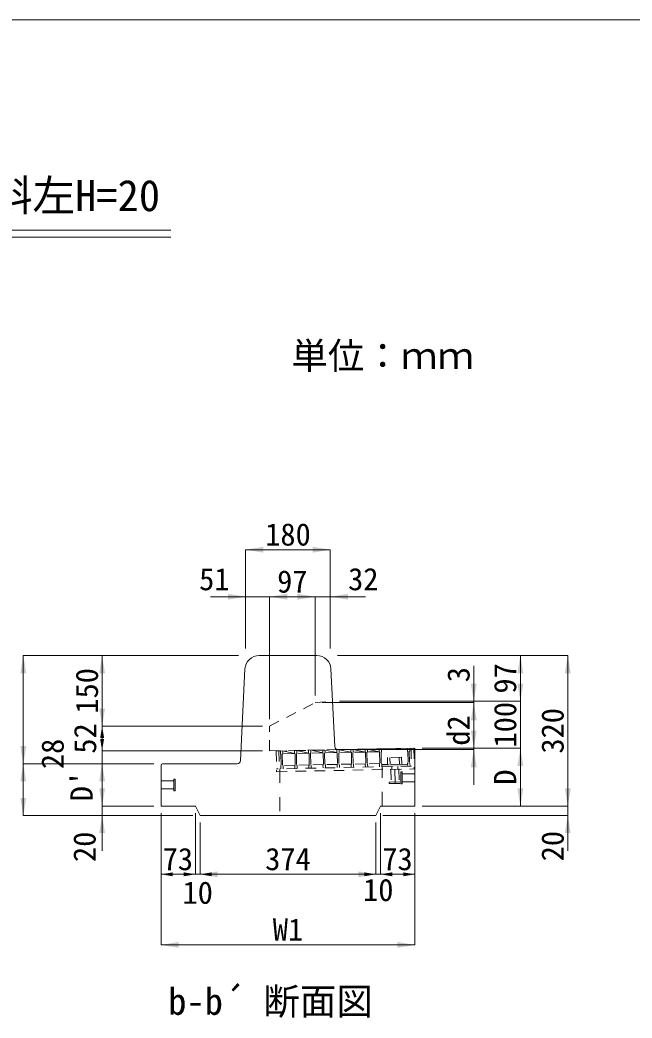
# Model space of a CAD drawing. Units: millimetres at full size; some dimension numbers follow another scale. Extents: x -36174 to -11409, y 24892 to 47415.
# Drawn here: x -19132 to -17830, y 36512 to 38633 of the extents above; entities that cross this region are included whole.
import ezdxf
from ezdxf.enums import TextEntityAlignment as Align

# ---------------------------------------------------------------- set-up
doc = ezdxf.new("R2010")
doc.units = ezdxf.units.MM
doc.header["$LTSCALE"] = 30
doc.linetypes.add('USER1', pattern=[1.35, 0.75, -0.6])
doc.linetypes.add('USER2', pattern=[2, 1, -1])
for name, color, linetype, lineweight in [('0_2', 7, 'Continuous', 13), ('側溝・本体', 7, 'Continuous', 9), ('寸法線', 7, 'Continuous', 9), ('本体', 2, 'Continuous', 20), ('枠', 5, 'Continuous', 5), ('補助線', 8, 'Continuous', 9), ('ｲﾝｻｰﾄ', 3, 'USER1', 9), ('ｸﾞﾚｰﾁﾝｸﾞ', 7, 'USER1', 5)]:
    doc.layers.add(name, color=color, linetype=linetype, lineweight=lineweight)
doc.layers.add('ﾊｯﾁﾝｸﾞ', color=8, linetype='Continuous')
doc.styles.add('ＭＳ ゴシック', font='')
doc.styles.get('ＭＳ ゴシック').set_extended_font_data('MS Gothic')

# ---------------------------------------------------------------- blocks, each defined once
blk = doc.blocks.new('filled_arrow')
at = {"color": 0, "linetype": 'Continuous', "lineweight": -2}
blk.add_solid([(7.5, 1.25), (0, 0), (7.5, -1.25)], dxfattribs=at)

msp = doc.modelspace()

# ---------------------------------------------------------------- hatches: boundary and pattern name
at = {"layer": 'ﾊｯﾁﾝｸﾞ'}
msp.add_hatch(color=256, dxfattribs=at).paths.add_polyline_path([(-18337.61, 37046.53), (-18362.31, 37046.03), (-18362.4, 37050.53), (-18337.7, 37051.03), (-18307.41, 37051.63), (-18307.32, 37047.13)])

# ---------------------------------------------------------------- linework, layer by layer
at = {"layer": '0_2', "lineweight": 20}
for p, q in [((-21377.56, 38186.8), (-18810.81, 38186.8)), ((-21377.56, 38171.8), (-18811.12, 38171.8))]:
    msp.add_line(p, q, dxfattribs=at)
at = {"layer": '側溝・本体', "linetype": 'USER1'}
for p, q in [((-18601, 37132.35), (-18504.12, 37182.35)), ((-18504.12, 37182.35), (-18466.96, 37185.35)), ((-18601, 37079.99), (-18601, 37132.35)), ((-18601, 37079.99), (-18455.04, 37082.57))]:
    msp.add_line(p, q, dxfattribs=at)
at = {"layer": '側溝・本体', "linetype": 'USER2'}
for p, q in [((-18361.82, 36962.45), (-18361.82, 37046.04)), ((-18578.9, 37041.7), (-18578.92, 36942.45))]:
    msp.add_line(p, q, dxfattribs=at)
at = {"layer": '寸法線', "lineweight": 13}
for p, q in [((-18651.82, 37507.45), (-18471.82, 37507.45)), ((-18651.82, 37297.45), (-18651.82, 37507.45)), ((-18471.82, 37297.45), (-18471.82, 37507.45)), ((-18726.82, 37407.45), (-18526, 37407.45)), ((-18651.82, 37297.45), (-18651.82, 37407.45)), ((-18601, 37147.35), (-18601, 37407.45)), ((-18601, 37407.45), (-18504.12, 37407.45)), ((-18601, 37147.35), (-18601, 37407.45)), ((-18579.12, 37407.45), (-18396.82, 37407.45)), ((-18504.12, 37197.35), (-18504.12, 37407.45)), ((-18504.12, 37197.35), (-18504.12, 37407.45)), ((-18471.82, 37297.45), (-18471.82, 37407.45)), ((-19124.65, 37052.45), (-19124.65, 37282.45)), ((-18666.82, 37282.45), (-19124.65, 37282.45)), ((-18957.06, 37132.35), (-18957.06, 37282.45)), ((-18666.82, 37282.45), (-18957.06, 37282.45)), ((-18456.82, 37282.45), (-18067.71, 37282.45)), ((-18456.82, 37282.45), (-17966.82, 37282.45)), ((-18067.71, 37185.35), (-18067.71, 37282.45)), ((-17966.82, 36962.45), (-17966.82, 37282.45)), ((-18166.82, 37107.35), (-18166.82, 37260.35)), ((-18067.71, 37010.45), (-18067.71, 37260.35)), ((-18957.06, 37079.99), (-18957.06, 37182.35)), ((-18489.12, 37182.35), (-18166.82, 37182.35)), ((-18451.96, 37185.35), (-18067.71, 37185.35)), ((-18451.96, 37185.35), (-18067.71, 37185.35)), ((-18451.96, 37185.35), (-18166.82, 37185.35)), ((-18166.82, 37007.45), (-18166.82, 37160.45)), ((-18616, 37132.35), (-18957.06, 37132.35)), ((-18616, 37132.35), (-18957.06, 37132.35)), ((-18957.06, 36977.45), (-18957.06, 37117.49)), ((-18276.82, 37085.45), (-18166.82, 37085.45)), ((-18276.82, 37085.45), (-18067.71, 37085.45)), ((-18276.82, 37085.45), (-18067.71, 37085.45)), ((-18067.71, 36962.45), (-18067.71, 37085.45)), ((-18616, 37079.99), (-18957.06, 37079.99)), ((-18616, 37079.99), (-18957.06, 37079.99)), ((-18446.82, 37082.45), (-18166.82, 37082.45)), ((-19124.65, 36942.45), (-19124.65, 37052.45)), ((-18846.82, 37052.45), (-19124.65, 37052.45)), ((-18846.82, 37052.45), (-19124.65, 37052.45)), ((-18957.06, 36962.45), (-18957.06, 37052.45)), ((-18846.82, 37052.45), (-18957.06, 37052.45)), ((-18846.82, 37052.45), (-18957.06, 37052.45)), ((-18957.06, 36867.45), (-18957.06, 37037.45)), ((-17966.82, 36867.45), (-17966.82, 37037.45)), ((-18846.82, 36962.45), (-18957.06, 36962.45)), ((-18846.82, 36962.45), (-18957.06, 36962.45)), ((-18276.82, 36962.45), (-17966.82, 36962.45)), ((-18276.82, 36962.45), (-18067.71, 36962.45)), ((-18276.82, 36962.45), (-17966.82, 36962.45)), ((-18763.82, 36942.45), (-19124.65, 36942.45)), ((-18763.82, 36942.45), (-18957.06, 36942.45)), ((-18831.82, 36947.45), (-18831.82, 36817.45)), ((-18831.82, 36947.45), (-18831.82, 36667.45)), ((-18758.82, 36947.45), (-18758.82, 36817.45)), ((-18758.82, 36947.45), (-18758.82, 36817.45)), ((-18364.82, 36947.45), (-18364.82, 36817.45)), ((-18364.82, 36947.45), (-18364.82, 36817.45)), ((-18359.82, 36942.45), (-17966.82, 36942.45)), ((-18291.82, 36947.45), (-18291.82, 36817.45)), ((-18291.82, 36947.45), (-18291.82, 36667.45)), ((-18748.82, 36927.45), (-18748.82, 36817.45)), ((-18748.82, 36927.45), (-18748.82, 36817.45)), ((-18374.82, 36927.45), (-18374.82, 36817.45)), ((-18374.82, 36927.45), (-18374.82, 36817.45)), ((-18831.82, 36817.45), (-18758.82, 36817.45)), ((-18808.82, 36817.45), (-18698.82, 36817.45)), ((-18748.82, 36817.45), (-18374.82, 36817.45)), ((-18424.82, 36817.45), (-18314.82, 36817.45)), ((-18364.82, 36817.45), (-18291.82, 36817.45)), ((-18831.82, 36667.45), (-18291.82, 36667.45))]:
    msp.add_line(p, q, dxfattribs=at)
at = {"layer": '本体'}
for p, q in [((-18623.28, 37282.45), (-18500.36, 37282.45)), ((-18662.98, 37059.1), (-18653.24, 37253.95)), ((-18462.16, 37089.22), (-18470.39, 37253.95)), ((-18455.04, 37082.57), (-18291.82, 37085.45)), ((-18291.82, 36962.45), (-18291.82, 37085.45)), ((-18831.82, 37049.45), (-18831.82, 36962.45)), ((-18669.98, 37052.45), (-18828.82, 37052.45)), ((-18758.82, 36962.45), (-18831.82, 36962.45)), ((-18758.82, 36962.45), (-18748.82, 36942.45)), ((-18364.82, 36962.45), (-18374.82, 36942.45)), ((-18364.82, 36962.45), (-18291.82, 36962.45)), ((-18748.82, 36942.45), (-18374.82, 36942.45))]:
    msp.add_line(p, q, dxfattribs=at)
for centre, radius, start, end in [((-18623.28, 37252.45), 30, 90, 177.13809), ((-18500.36, 37252.45), 30, 2.86255, 90), ((-18455.16, 37089.57), 7, 182.86442, 271.0139), ((-18828.82, 37049.45), 3, 90, 180), ((-18669.98, 37059.45), 7, 270, 357.13809)]:
    msp.add_arc(centre, radius, start, end, dxfattribs=at)
at = {"layer": '枠', "lineweight": 20}
msp.add_line((-22599.92, 38633.48), (-12599.92, 38633.48), dxfattribs=at)
at = {"layer": '補助線', "lineweight": 13}
for p, q in [((-18344.69, 37040.39), (-18324.7, 37040.79)), ((-18334.69, 37040.59), (-18334.09, 37010.59))]:
    msp.add_line(p, q, dxfattribs=at)
at = {"layer": 'ｲﾝｻｰﾄ'}
for p, q in [((-18343.19, 37040.42), (-18326.2, 37040.76)), ((-18343.19, 37040.42), (-18342.65, 37013.42)), ((-18326.2, 37040.76), (-18325.66, 37013.76)), ((-18831.82, 36998.95), (-18831.82, 37015.95)), ((-18346.65, 37013.34), (-18321.66, 37013.84)), ((-18346.65, 37013.34), (-18346.59, 37010.34)), ((-18346.59, 37010.34), (-18321.6, 37010.84)), ((-18321.66, 37013.84), (-18321.6, 37010.84))]:
    msp.add_line(p, q, dxfattribs=at)
at = {"layer": 'ｲﾝｻｰﾄ', "linetype": 'USER2'}
for p, q in [((-18321.82, 37009.95), (-18321.82, 37034.95)), ((-18318.82, 37034.95), (-18321.82, 37034.95)), ((-18318.82, 37009.95), (-18318.82, 37034.95)), ((-18291.82, 37030.95), (-18318.82, 37030.95)), ((-18831.82, 37015.95), (-18804.82, 37015.95)), ((-18804.82, 36994.95), (-18804.82, 37019.95)), ((-18804.82, 37019.95), (-18801.82, 37019.95)), ((-18801.82, 36994.95), (-18801.82, 37019.95)), ((-18318.82, 37009.95), (-18321.82, 37009.95)), ((-18291.82, 37013.95), (-18318.82, 37013.95)), ((-18831.82, 36998.95), (-18804.82, 36998.95)), ((-18804.82, 36994.95), (-18801.82, 36994.95))]:
    msp.add_line(p, q, dxfattribs=at)
at = {"layer": 'ｸﾞﾚｰﾁﾝｸﾞ'}
for p, q in [((-18587.02, 37079.55), (-18294.08, 37085.41)), ((-18308.08, 37085.13), (-18307.96, 37079.13)), ((-18303.08, 37085.23), (-18302.96, 37079.23)), ((-18300.08, 37085.29), (-18299.32, 37047.29)), ((-18294.08, 37085.41), (-18293.2, 37041.42)), ((-18587.02, 37079.55), (-18586.14, 37035.56)), ((-18581.02, 37079.67), (-18580.26, 37041.68)), ((-18578.02, 37079.73), (-18577.9, 37073.73)), ((-18577.9, 37073.73), (-18576.89, 37072.75)), ((-18576.89, 37072.75), (-18576.41, 37048.75)), ((-18572.91, 37073.83), (-18573.89, 37072.81)), ((-18573.89, 37072.81), (-18573.41, 37048.81)), ((-18573.03, 37079.83), (-18572.91, 37073.83)), ((-18547.91, 37074.33), (-18573.03, 37079.83)), ((-18547.91, 37074.33), (-18572.91, 37073.83)), ((-18548.03, 37080.33), (-18547.91, 37074.33)), ((-18547.91, 37074.33), (-18546.89, 37073.35)), ((-18546.89, 37073.35), (-18546.41, 37049.35)), ((-18542.91, 37074.43), (-18543.89, 37073.41)), ((-18543.89, 37073.41), (-18543.41, 37049.41)), ((-18517.92, 37074.93), (-18543.03, 37080.43)), ((-18543.03, 37080.43), (-18542.91, 37074.43)), ((-18517.92, 37074.93), (-18542.91, 37074.43)), ((-18517.92, 37074.93), (-18542.91, 37074.43)), ((-18518.04, 37080.93), (-18517.92, 37074.93)), ((-18517.92, 37074.93), (-18516.9, 37073.95)), ((-18516.9, 37073.95), (-18516.42, 37049.95)), ((-18512.92, 37075.03), (-18513.9, 37074.01)), ((-18513.9, 37074.01), (-18513.42, 37050.01)), ((-18513.04, 37081.03), (-18512.92, 37075.03)), ((-18487.92, 37075.53), (-18513.04, 37081.03)), ((-18487.92, 37075.53), (-18512.92, 37075.03)), ((-18488.04, 37081.53), (-18487.92, 37075.53)), ((-18487.92, 37075.53), (-18486.9, 37074.55)), ((-18486.9, 37074.55), (-18486.42, 37050.55)), ((-18482.92, 37075.63), (-18483.9, 37074.61)), ((-18483.9, 37074.61), (-18483.42, 37050.61)), ((-18483.04, 37081.63), (-18482.92, 37075.63)), ((-18457.93, 37076.13), (-18483.04, 37081.63)), ((-18457.93, 37076.13), (-18482.92, 37075.63)), ((-18457.93, 37076.13), (-18482.92, 37075.63)), ((-18458.05, 37082.13), (-18457.93, 37076.13)), ((-18457.93, 37076.13), (-18456.91, 37075.15)), ((-18456.91, 37075.15), (-18456.43, 37051.15)), ((-18452.93, 37076.23), (-18453.91, 37075.21)), ((-18453.91, 37075.21), (-18453.43, 37051.21)), ((-18427.93, 37076.73), (-18453.05, 37082.23)), ((-18453.05, 37082.23), (-18452.93, 37076.23)), ((-18427.93, 37076.73), (-18452.93, 37076.23)), ((-18428.05, 37082.73), (-18427.93, 37076.73)), ((-18427.93, 37076.73), (-18426.92, 37075.75)), ((-18426.92, 37075.75), (-18426.44, 37051.75)), ((-18422.94, 37076.83), (-18423.92, 37075.81)), ((-18423.92, 37075.81), (-18423.44, 37051.81)), ((-18397.94, 37077.33), (-18423.06, 37082.83)), ((-18423.06, 37082.83), (-18422.94, 37076.83)), ((-18397.94, 37077.33), (-18422.94, 37076.83)), ((-18398.06, 37083.33), (-18397.94, 37077.33)), ((-18397.94, 37077.33), (-18396.92, 37076.35)), ((-18396.92, 37076.35), (-18396.44, 37052.35)), ((-18392.94, 37077.43), (-18393.92, 37076.41)), ((-18393.92, 37076.41), (-18393.44, 37052.41)), ((-18367.95, 37077.93), (-18393.06, 37083.43)), ((-18393.06, 37083.43), (-18392.94, 37077.43)), ((-18367.95, 37077.93), (-18392.94, 37077.43)), ((-18368.07, 37083.93), (-18367.95, 37077.93)), ((-18367.95, 37077.93), (-18366.93, 37076.95)), ((-18366.93, 37076.95), (-18366.45, 37052.95)), ((-18362.95, 37078.03), (-18363.93, 37077.01)), ((-18363.93, 37077.01), (-18363.45, 37053.01)), ((-18363.07, 37084.03), (-18362.95, 37078.03)), ((-18320.21, 37066.38), (-18350.2, 37065.78)), ((-18320.21, 37066.38), (-18350.2, 37065.78)), ((-18350.2, 37065.78), (-18349.9, 37050.78)), ((-18350.2, 37065.78), (-18349.9, 37050.78)), ((-18345.2, 37065.88), (-18344.9, 37050.88)), ((-18345.2, 37065.88), (-18344.9, 37050.88)), ((-18325.21, 37066.28), (-18324.91, 37051.28)), ((-18325.21, 37066.28), (-18324.91, 37051.28)), ((-18320.21, 37066.38), (-18319.91, 37051.38)), ((-18320.21, 37066.38), (-18319.91, 37051.38)), ((-18307.96, 37079.13), (-18306.94, 37078.15)), ((-18306.94, 37078.15), (-18306.46, 37054.15)), ((-18302.96, 37079.23), (-18303.94, 37078.21)), ((-18303.94, 37078.21), (-18303.46, 37054.21)), ((-18299.32, 37047.29), (-18586.26, 37041.56)), ((-18577.38, 37047.73), (-18576.41, 37048.75)), ((-18577.26, 37041.74), (-18577.38, 37047.73)), ((-18546.41, 37049.35), (-18573.41, 37048.81)), ((-18572.39, 37047.83), (-18573.41, 37048.81)), ((-18572.27, 37041.84), (-18572.39, 37047.83)), ((-18547.39, 37048.33), (-18546.41, 37049.35)), ((-18547.27, 37042.34), (-18547.39, 37048.33)), ((-18516.42, 37049.95), (-18543.41, 37049.41)), ((-18542.39, 37048.43), (-18543.41, 37049.41)), ((-18542.27, 37042.44), (-18542.39, 37048.43)), ((-18517.4, 37048.93), (-18516.42, 37049.95)), ((-18517.28, 37042.94), (-18517.4, 37048.93)), ((-18486.42, 37050.55), (-18513.42, 37050.01)), ((-18512.4, 37049.03), (-18513.42, 37050.01)), ((-18512.28, 37043.04), (-18512.4, 37049.03)), ((-18487.4, 37049.53), (-18486.42, 37050.55)), ((-18487.28, 37043.54), (-18487.4, 37049.53)), ((-18456.43, 37051.15), (-18483.42, 37050.61)), ((-18482.4, 37049.63), (-18483.42, 37050.61)), ((-18482.28, 37043.64), (-18482.4, 37049.63)), ((-18457.41, 37050.13), (-18456.43, 37051.15)), ((-18457.29, 37044.13), (-18457.41, 37050.13)), ((-18426.44, 37051.75), (-18453.43, 37051.21)), ((-18452.41, 37050.23), (-18453.43, 37051.21)), ((-18452.29, 37044.23), (-18452.41, 37050.23)), ((-18427.41, 37050.73), (-18426.44, 37051.75)), ((-18427.29, 37044.73), (-18427.41, 37050.73)), ((-18396.44, 37052.35), (-18423.44, 37051.81)), ((-18422.42, 37050.83), (-18423.44, 37051.81)), ((-18422.3, 37044.83), (-18422.42, 37050.83)), ((-18397.42, 37051.33), (-18396.44, 37052.35)), ((-18397.3, 37045.33), (-18397.42, 37051.33)), ((-18366.45, 37052.95), (-18393.44, 37052.41)), ((-18392.42, 37051.43), (-18393.44, 37052.41)), ((-18392.3, 37045.43), (-18392.42, 37051.43)), ((-18367.43, 37051.93), (-18366.45, 37052.95)), ((-18367.31, 37045.93), (-18367.43, 37051.93)), ((-18362.43, 37052.03), (-18363.45, 37053.01)), ((-18362.31, 37046.03), (-18362.43, 37052.03)), ((-18307.41, 37051.63), (-18362.4, 37050.53)), ((-18361.31, 37046.05), (-18361.19, 37040.06)), ((-18361.31, 37046.05), (-18361.19, 37040.06)), ((-18319.91, 37051.38), (-18349.9, 37050.78)), ((-18319.91, 37051.38), (-18349.9, 37050.78)), ((-18341.19, 37040.46), (-18341.31, 37046.45)), ((-18341.19, 37040.46), (-18341.31, 37046.45)), ((-18328.19, 37040.72), (-18328.31, 37046.71)), ((-18328.19, 37040.72), (-18328.31, 37046.71)), ((-18307.44, 37053.13), (-18306.46, 37054.15)), ((-18307.32, 37047.13), (-18307.44, 37053.13)), ((-18302.44, 37053.23), (-18303.46, 37054.21)), ((-18302.32, 37047.23), (-18302.44, 37053.23)), ((-18586.14, 37035.56), (-18293.2, 37041.42))]:
    msp.add_line(p, q, dxfattribs=at)

# ---------------------------------------------------------------- block references
at = {"layer": '寸法線', "lineweight": 13}
for p, xscale, yscale in [((-18651.82, 37507.45), 5, 5), ((-18601, 37407.45), 5, 5), ((-18601, 37407.45), 5, 5), ((-18471.82, 37407.45), 5, 5), ((-18831.82, 36817.45), 3.33, 3.33), ((-18748.82, 36817.45), 5, 5), ((-18748.82, 36817.45), 3.33, 3.33), ((-18364.82, 36817.45), 3.33, 3.33), ((-18831.82, 36667.45), 5, 5)]:
    msp.add_blockref('filled_arrow', p, dxfattribs=dict(at, xscale=xscale, yscale=yscale))
for p, xscale, yscale, rotation in [((-18471.82, 37507.45), 5, 5, 180), ((-18651.82, 37407.45), 5, 5, 180), ((-18504.12, 37407.45), 5, 5, 180), ((-18504.12, 37407.45), 5, 5, 180), ((-19124.65, 37282.45), 5, 5, 270), ((-18957.06, 37282.45), 5, 5, 270), ((-18067.71, 37282.45), 5, 5, 270), ((-17966.82, 37282.45), 5, 5, 270), ((-18166.82, 37185.35), 5, 5, 90), ((-18067.71, 37185.35), 5, 5, 90), ((-18067.71, 37185.35), 5, 5, 90), ((-18957.06, 37132.35), 5, 5, 90), ((-18166.82, 37182.35), 5, 5, 270), ((-18957.06, 37132.35), 3.33, 3.33, 270), ((-18166.82, 37085.45), 5, 5, 90), ((-19124.65, 37052.45), 5, 5, 90), ((-18957.06, 37079.99), 3.33, 3.33, 90), ((-18067.71, 37085.45), 5, 5, 270), ((-18067.71, 37085.45), 5, 5, 270), ((-18166.82, 37082.45), 5, 5, 270), ((-19124.65, 37052.45), 5, 5, 270), ((-18957.06, 37052.45), 5, 5, 270), ((-18957.06, 37052.45), 5, 5, 270), ((-18957.06, 36962.45), 5, 5, 90), ((-18067.71, 36962.45), 5, 5, 90), ((-17966.82, 36962.45), 5, 5, 90), ((-17966.82, 36962.45), 5, 5, 90), ((-19124.65, 36942.45), 5, 5, 90), ((-18957.06, 36942.45), 5, 5, 270), ((-17966.82, 36942.45), 5, 5, 270), ((-18758.82, 36817.45), 3.33, 3.33, 180), ((-18374.82, 36817.45), 5, 5, 180), ((-18374.82, 36817.45), 3.33, 3.33, 180), ((-18291.82, 36817.45), 3.33, 3.33, 180), ((-18291.82, 36667.45), 5, 5, 180)]:
    msp.add_blockref('filled_arrow', p, dxfattribs=dict(at, xscale=xscale, yscale=yscale, rotation=rotation))

# ---------------------------------------------------------------- texts
at = {"layer": '0_2', "style": 'ＭＳ ゴシック'}
for s, height, p in [('ＩＢＣ排水側溝\u3000深型集水桝\u3000セミフラットＢ Ⅱ型 斜左H=20', 66.46, (-20102.54, 38260.29)), ('単位：ｍｍ', 56.96, (-18360.49, 37919.74))]:
    msp.add_text(s, height=height, dxfattribs=at).set_placement(p, align=Align.MIDDLE_CENTER)
msp.add_text('b-b´ 断面図', height=56.96, dxfattribs=at).set_placement((-18816.44, 36501.75), align=Align.BOTTOM_LEFT)
at = {"layer": '寸法線', "style": 'ＭＳ ゴシック'}
for s, p in [('180', (-18561.82, 37539.95)), ('51', (-18718.42, 37444.95)), ('32', (-18401.68, 37444.95)), ('97', (-18552.56, 37439.95)), ('73', (-18796.03, 36849.95)), ('374', (-18561.82, 36849.95)), ('73', (-18328.96, 36849.95)), ('10', (-18753.82, 36778.45)), ('10', (-18369.82, 36784.23)), ('W1', (-18561.82, 36699.95))]:
    msp.add_text(s, height=47.47, dxfattribs=at).set_placement(p, align=Align.MIDDLE_CENTER)
for s, p in [('97', (-18100.21, 37233.9)), ('150', (-18989.56, 37207.4)), ('3', (-18199.32, 37241.79)), ('100', (-18100.21, 37135.4)), ('d2', (-18199.32, 37123.08)), ('320', (-17999.32, 37122.45)), ('52', (-18993.31, 37106.17)), ('28', (-19062.45, 37073.35)), ("D'", (-19000.69, 37005.04)), ('D', (-18100.21, 37023.95)), ('20', (-18994.56, 36875.87)), ('20', (-17999.32, 36877.33))]:
    msp.add_text(s, height=47.47, rotation=90, dxfattribs=at).set_placement(p, align=Align.MIDDLE_CENTER)

doc.saveas('drawing.dxf')
